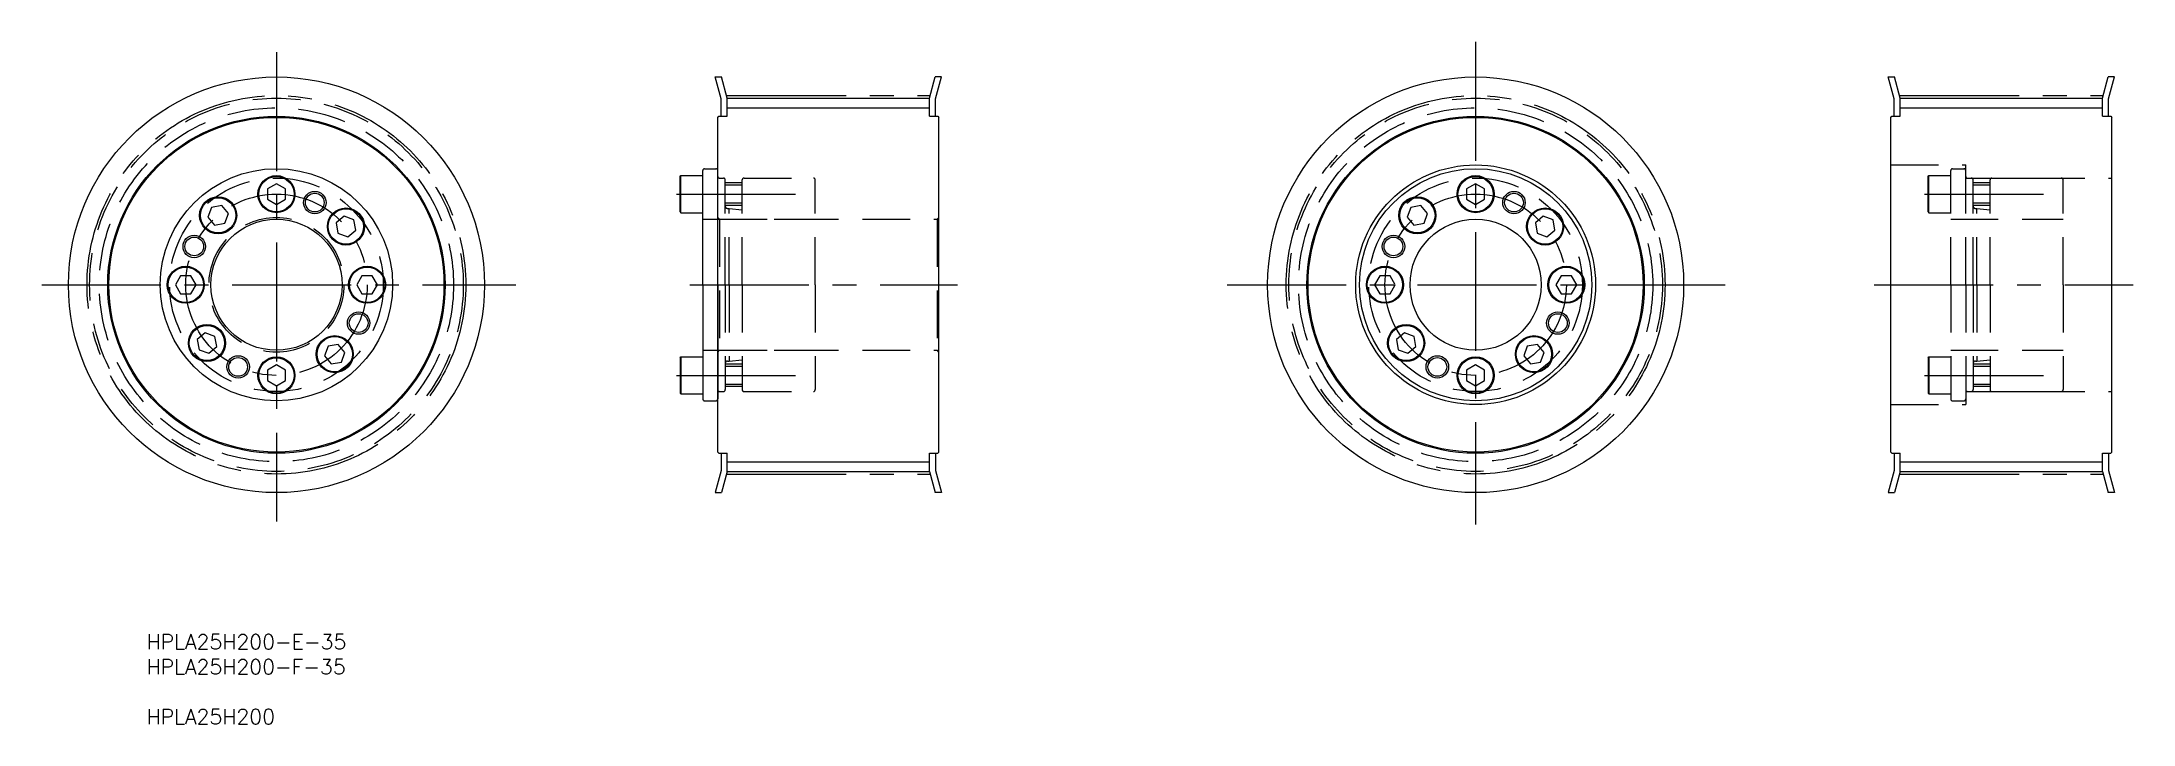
# Model space of a CAD drawing. Extents: x -13 to 545, y -15 to 167.
import ezdxf

# ---------------------------------------------------------------- set-up
doc = ezdxf.new("R2010")
doc.units = 0
doc.linetypes.add('CENTER', pattern=[50.8, 31.75, -6.35, 6.35, -6.35])
doc.linetypes.add('DASHED', pattern=[19.05, 12.7, -6.35])
doc.layers.get('0').update_dxf_attribs({"linetype": 'CONTINUOUS'})
doc.layers.add('CENTER', color=1, linetype='CENTER')
doc.styles.add('MISUMI', font='txt.shx')

# ---------------------------------------------------------------- blocks, each defined once
blk = doc.blocks.new('*U6')
at = {"color": 7, "linetype": 'CONTINUOUS', "style": 'MISUMI'}
for s, p in [('HPLA25H200-E-35', (15.05, 4.8)), ('HPLA25H200-F-35', (15.05, -1.87)), ('HPLA25H200', (15.05, -15.2))]:
    blk.add_text(s, height=4, dxfattribs=at).set_placement(p)

msp = doc.modelspace()

# ---------------------------------------------------------------- linework, layer by layer
at = {"color": 7, "linetype": 'CONTINUOUS'}
for p, q in [((168.38, 151.78), (166.81, 157.64)), ((166.81, 157.64), (168.46, 157.64)), ((169.98, 151.99), (168.46, 157.64)), ((223.98, 151.99), (225.5, 157.64)), ((227.15, 157.64), (225.5, 157.64)), ((225.58, 151.78), (227.15, 157.64)), ((481.33, 151.78), (479.76, 157.64)), ((479.76, 157.64), (481.42, 157.64)), ((482.93, 151.99), (481.42, 157.64)), ((536.93, 151.99), (538.45, 157.64)), ((540.11, 157.64), (538.45, 157.64)), ((538.53, 151.78), (540.11, 157.64)), ((168.38, 147.14), (168.38, 151.78)), ((169.98, 151.99), (223.98, 151.99)), ((169.98, 147.14), (169.98, 151.99)), ((223.98, 147.14), (223.98, 151.99)), ((225.58, 147.14), (225.58, 151.78)), ((481.33, 147.14), (481.33, 151.78)), ((482.93, 151.99), (536.93, 151.99)), ((482.93, 147.14), (482.93, 151.99)), ((536.93, 147.14), (536.93, 151.99)), ((538.53, 147.14), (538.53, 151.78)), ((167.48, 146.84), (167.78, 147.14)), ((167.48, 57.44), (167.48, 146.84)), ((167.78, 147.14), (169.98, 147.14)), ((223.98, 147.14), (226.18, 147.14)), ((226.18, 147.14), (226.48, 146.84)), ((226.48, 57.44), (226.48, 146.84)), ((480.43, 146.84), (480.73, 147.14)), ((480.43, 57.44), (480.43, 146.84)), ((480.73, 147.14), (482.93, 147.14)), ((536.93, 147.14), (539.13, 147.14)), ((539.13, 147.14), (539.43, 146.84)), ((539.43, 57.44), (539.43, 146.84)), ((49.73, 129.12), (47.33, 127.73)), ((52.13, 127.73), (49.73, 129.12)), ((50.93, 128.42), (50.93, 128.42)), ((157.48, 131.05), (157.62, 131.29)), ((157.48, 121.64), (157.48, 131.05)), ((157.62, 131.29), (163.48, 131.29)), ((157.62, 121.39), (157.62, 131.29)), ((163.48, 102.14), (163.48, 132.64)), ((163.48, 121.39), (163.48, 131.29)), ((163.48, 123.34), (163.48, 129.34)), ((163.98, 133.14), (166.98, 133.14)), ((167.48, 102.14), (167.48, 132.64)), ((369.68, 129.12), (367.28, 127.73)), ((372.08, 127.73), (369.68, 129.12)), ((370.88, 128.42), (370.88, 128.42)), ((32.39, 122.81), (31.44, 120.2)), ((35.12, 123.29), (32.39, 122.81)), ((36.9, 121.16), (35.12, 123.29)), ((47.33, 127.73), (47.33, 124.96)), ((47.33, 124.96), (49.73, 123.57)), ((49.73, 123.57), (52.13, 124.96)), ((51.53, 128.08), (51.53, 128.08)), ((52.13, 124.96), (52.13, 127.73)), ((352.35, 122.81), (351.4, 120.2)), ((355.07, 123.29), (352.35, 122.81)), ((356.86, 121.16), (355.07, 123.29)), ((367.28, 127.73), (367.28, 124.96)), ((367.28, 124.96), (369.68, 123.57)), ((369.68, 123.57), (372.08, 124.96)), ((371.48, 128.08), (371.48, 128.08)), ((372.08, 124.96), (372.08, 127.73)), ((31.44, 120.2), (33.22, 118.08)), ((33.22, 118.08), (35.95, 118.56)), ((35.95, 118.56), (36.9, 121.16)), ((67.79, 120.43), (65.66, 118.65)), ((65.66, 118.65), (66.14, 115.92)), ((70.39, 119.48), (67.79, 120.43)), ((70.87, 116.75), (70.39, 119.48)), ((157.48, 121.64), (157.62, 121.39)), ((157.62, 121.39), (163.48, 121.39)), ((351.4, 120.2), (353.18, 118.08)), ((353.18, 118.08), (355.91, 118.56)), ((355.91, 118.56), (356.86, 121.16)), ((387.74, 120.43), (385.62, 118.65)), ((385.62, 118.65), (386.1, 115.92)), ((390.34, 119.48), (387.74, 120.43)), ((390.82, 116.75), (390.34, 119.48)), ((66.14, 115.92), (68.75, 114.97)), ((68.75, 114.97), (70.87, 116.75)), ((386.1, 115.92), (388.7, 114.97)), ((388.7, 114.97), (390.82, 116.75)), ((24.14, 104.54), (22.76, 102.14)), ((22.76, 102.14), (24.14, 99.74)), ((26.91, 104.54), (24.14, 104.54)), ((28.3, 102.14), (26.91, 104.54)), ((26.91, 99.74), (28.3, 102.14)), ((72.54, 104.54), (71.16, 102.14)), ((71.16, 102.14), (72.54, 99.74)), ((75.31, 104.54), (72.54, 104.54)), ((76.7, 102.14), (75.31, 104.54)), ((75.31, 99.74), (76.7, 102.14)), ((163.48, 102.14), (163.48, 71.64)), ((167.48, 102.14), (167.48, 71.64)), ((344.1, 104.54), (342.71, 102.14)), ((342.71, 102.14), (344.1, 99.74)), ((346.87, 104.54), (344.1, 104.54)), ((348.25, 102.14), (346.87, 104.54)), ((346.87, 99.74), (348.25, 102.14)), ((392.5, 104.54), (391.11, 102.14)), ((391.11, 102.14), (392.5, 99.74)), ((395.27, 104.54), (392.5, 104.54)), ((396.65, 102.14), (395.27, 104.54)), ((395.27, 99.74), (396.65, 102.14)), ((24.14, 99.74), (26.91, 99.74)), ((72.54, 99.74), (75.31, 99.74)), ((344.1, 99.74), (346.87, 99.74)), ((392.5, 99.74), (395.27, 99.74)), ((30.71, 89.32), (28.59, 87.54)), ((33.31, 88.37), (30.71, 89.32)), ((350.66, 89.32), (348.54, 87.54)), ((353.27, 88.37), (350.66, 89.32)), ((28.59, 87.54), (29.07, 84.81)), ((29.07, 84.81), (31.67, 83.86)), ((31.67, 83.86), (33.79, 85.64)), ((33.79, 85.64), (33.31, 88.37)), ((63.5, 85.73), (62.55, 83.13)), ((66.23, 86.21), (63.5, 85.73)), ((68.01, 84.09), (66.23, 86.21)), ((67.06, 81.48), (68.01, 84.09)), ((348.54, 87.54), (349.02, 84.81)), ((349.02, 84.81), (351.63, 83.86)), ((351.63, 83.86), (353.75, 85.64)), ((353.75, 85.64), (353.27, 88.37)), ((383.46, 85.73), (382.51, 83.13)), ((386.19, 86.21), (383.46, 85.73)), ((387.97, 84.09), (386.19, 86.21)), ((387.02, 81.48), (387.97, 84.09)), ((49.73, 80.72), (47.33, 79.33)), ((47.33, 79.33), (47.33, 76.56)), ((52.13, 79.33), (49.73, 80.72)), ((52.13, 76.56), (52.13, 79.33)), ((62.55, 83.13), (64.34, 81)), ((64.34, 81), (67.06, 81.48)), ((157.48, 82.65), (157.62, 82.89)), ((157.48, 82.65), (157.48, 73.24)), ((157.62, 82.89), (163.48, 82.89)), ((157.62, 82.89), (157.62, 72.99)), ((163.48, 82.89), (163.48, 72.99)), ((163.48, 80.94), (163.48, 74.94)), ((369.68, 80.72), (367.28, 79.33)), ((367.28, 79.33), (367.28, 76.56)), ((372.08, 79.33), (369.68, 80.72)), ((372.08, 76.56), (372.08, 79.33)), ((382.51, 83.13), (384.29, 81)), ((384.29, 81), (387.02, 81.48)), ((47.33, 76.56), (49.73, 75.17)), ((49.73, 75.17), (52.13, 76.56)), ((157.48, 73.24), (157.62, 72.99)), ((157.62, 72.99), (163.48, 72.99)), ((367.28, 76.56), (369.68, 75.17)), ((369.68, 75.17), (372.08, 76.56)), ((163.98, 71.14), (166.98, 71.14)), ((167.78, 57.14), (167.48, 57.44)), ((167.78, 57.14), (169.98, 57.14)), ((168.38, 57.14), (168.38, 52.51)), ((169.98, 52.3), (169.98, 57.14)), ((223.98, 52.3), (223.98, 57.14)), ((223.98, 57.14), (226.18, 57.14)), ((225.58, 57.14), (225.58, 52.51)), ((226.18, 57.14), (226.48, 57.44)), ((480.73, 57.14), (480.43, 57.44)), ((480.73, 57.14), (482.93, 57.14)), ((481.33, 57.14), (481.33, 52.51)), ((482.93, 52.3), (482.93, 57.14)), ((536.93, 52.3), (536.93, 57.14)), ((536.93, 57.14), (539.13, 57.14)), ((538.53, 57.14), (538.53, 52.51)), ((539.13, 57.14), (539.43, 57.44)), ((168.38, 52.51), (166.81, 46.64)), ((169.98, 52.3), (168.46, 46.64)), ((169.98, 52.3), (223.98, 52.3)), ((223.98, 52.3), (225.5, 46.64)), ((225.58, 52.51), (227.15, 46.64)), ((481.33, 52.51), (479.76, 46.64)), ((482.93, 52.3), (481.42, 46.64)), ((482.93, 52.3), (536.93, 52.3)), ((536.93, 52.3), (538.45, 46.64)), ((538.53, 52.51), (540.11, 46.64)), ((166.81, 46.64), (168.46, 46.64)), ((227.15, 46.64), (225.5, 46.64)), ((479.76, 46.64), (481.42, 46.64)), ((540.11, 46.64), (538.45, 46.64))]:
    msp.add_line(p, q, dxfattribs=at)
at = {"color": 3, "linetype": 'CONTINUOUS'}
for p, q in [((169.98, 149.4), (223.98, 149.4)), ((482.93, 149.4), (536.93, 149.4)), ((169.98, 54.89), (223.98, 54.89)), ((482.93, 54.89), (536.93, 54.89))]:
    msp.add_line(p, q, dxfattribs=at)
at = {"color": 3, "linetype": 'DASHED'}
for p, q in [((480.43, 134.14), (500.43, 134.14)), ((500.43, 130.64), (500.43, 134.14)), ((167.89, 130.64), (168.98, 130.64)), ((169.48, 102.14), (169.48, 130.14)), ((173.98, 129.34), (169.48, 129.34)), ((173.98, 128.74), (169.48, 128.74)), ((173.98, 102.14), (173.98, 130.14)), ((174.48, 130.64), (192.98, 130.64)), ((193.48, 102.14), (193.48, 130.14)), ((490.43, 131.05), (490.57, 131.29)), ((490.43, 121.64), (490.43, 131.05)), ((490.57, 131.29), (496.43, 131.29)), ((490.57, 121.39), (490.57, 131.29)), ((496.43, 102.14), (496.43, 132.64)), ((496.43, 121.39), (496.43, 131.29)), ((496.43, 123.34), (496.43, 129.34)), ((496.93, 133.14), (499.93, 133.14)), ((500.43, 102.14), (500.43, 132.64)), ((500.43, 130.64), (539.43, 130.64)), ((500.84, 130.64), (501.93, 130.64)), ((502.43, 102.14), (502.43, 130.14)), ((506.93, 129.34), (502.43, 129.34)), ((506.93, 128.74), (502.43, 128.74)), ((506.93, 102.14), (506.93, 130.14)), ((507.43, 130.64), (525.93, 130.64)), ((526.43, 102.14), (526.43, 130.14)), ((173.98, 123.94), (169.48, 123.94)), ((173.98, 123.34), (169.48, 123.34)), ((506.93, 123.94), (502.43, 123.94)), ((506.93, 123.34), (502.43, 123.34)), ((163.48, 119.64), (193.48, 119.64)), ((167.48, 120.14), (167.98, 119.64)), ((167.98, 119.64), (225.98, 119.64)), ((167.98, 119.64), (167.98, 84.64)), ((170.08, 122.53), (170.48, 122.53)), ((170.48, 102.14), (170.48, 122.53)), ((170.48, 122.53), (173.98, 122.14)), ((226.48, 120.14), (225.98, 119.64)), ((225.98, 119.64), (225.98, 84.64)), ((490.43, 121.64), (490.57, 121.39)), ((490.57, 121.39), (496.43, 121.39)), ((496.43, 119.64), (526.43, 119.64)), ((503.03, 122.53), (503.43, 122.53)), ((503.43, 102.14), (503.43, 122.53)), ((503.43, 122.53), (506.93, 122.14)), ((169.48, 102.14), (169.48, 74.14)), ((170.48, 102.14), (170.48, 81.76)), ((173.98, 102.14), (173.98, 74.14)), ((193.48, 102.14), (193.48, 74.14)), ((496.43, 102.14), (496.43, 71.64)), ((500.43, 102.14), (500.43, 71.64)), ((502.43, 102.14), (502.43, 74.14)), ((503.43, 102.14), (503.43, 81.76)), ((506.93, 102.14), (506.93, 74.14)), ((526.43, 102.14), (526.43, 74.14)), ((163.48, 84.64), (193.48, 84.64)), ((167.48, 84.14), (167.98, 84.64)), ((167.98, 84.64), (225.98, 84.64)), ((226.48, 84.14), (225.98, 84.64)), ((496.43, 84.64), (526.43, 84.64)), ((173.98, 80.94), (169.48, 80.94)), ((173.98, 80.34), (169.48, 80.34)), ((170.08, 81.76), (170.48, 81.76)), ((170.48, 81.76), (173.98, 82.14)), ((490.43, 82.65), (490.57, 82.89)), ((490.43, 82.65), (490.43, 73.24)), ((490.57, 82.89), (496.43, 82.89)), ((490.57, 82.89), (490.57, 72.99)), ((496.43, 82.89), (496.43, 72.99)), ((496.43, 80.94), (496.43, 74.94)), ((506.93, 80.94), (502.43, 80.94)), ((506.93, 80.34), (502.43, 80.34)), ((503.03, 81.76), (503.43, 81.76)), ((503.43, 81.76), (506.93, 82.14)), ((167.89, 73.64), (168.98, 73.64)), ((173.98, 75.54), (169.48, 75.54)), ((173.98, 74.94), (169.48, 74.94)), ((174.48, 73.64), (192.98, 73.64)), ((490.43, 73.24), (490.57, 72.99)), ((490.57, 72.99), (496.43, 72.99)), ((500.43, 73.64), (500.43, 70.14)), ((500.43, 73.64), (539.43, 73.64)), ((500.84, 73.64), (501.93, 73.64)), ((506.93, 75.54), (502.43, 75.54)), ((506.93, 74.94), (502.43, 74.94)), ((507.43, 73.64), (525.93, 73.64)), ((480.43, 70.14), (500.43, 70.14)), ((496.93, 71.14), (499.93, 71.14))]:
    msp.add_line(p, q, dxfattribs=at)
at = {"color": 7, "linetype": 'CONTINUOUS'}
for centre, radius in [((49.73, 102.14), 55.5), ((369.68, 102.14), 55.5), ((49.73, 102.14), 45), ((49.73, 102.14), 44.7), ((369.68, 102.14), 45), ((369.68, 102.14), 44.7), ((369.68, 102.14), 32), ((49.73, 102.14), 31), ((49.73, 126.34), 4.95), ((49.73, 126.34), 4.71), ((369.68, 102.14), 31), ((369.68, 126.34), 4.95), ((369.68, 126.34), 4.71), ((34.17, 120.68), 4.95), ((34.17, 120.68), 4.71), ((59.96, 124.08), 2.5), ((354.13, 120.68), 4.95), ((354.13, 120.68), 4.71), ((379.91, 124.08), 3), ((379.91, 124.08), 2.5), ((49.73, 102.14), 17.5), ((68.27, 117.7), 4.95), ((68.27, 117.7), 4.71), ((369.68, 102.14), 17.5), ((388.22, 117.7), 4.95), ((388.22, 117.7), 4.71), ((27.8, 112.37), 2.5), ((347.75, 112.37), 3), ((347.75, 112.37), 2.5), ((25.53, 102.14), 4.95), ((25.53, 102.14), 4.71), ((73.93, 102.14), 4.95), ((73.93, 102.14), 4.71), ((345.48, 102.14), 4.95), ((345.48, 102.14), 4.71), ((393.88, 102.14), 4.95), ((393.88, 102.14), 4.71), ((391.62, 91.92), 3), ((31.19, 86.59), 4.95), ((31.19, 86.59), 4.71), ((71.66, 91.92), 2.5), ((351.14, 86.59), 4.95), ((351.14, 86.59), 4.71), ((391.62, 91.92), 2.5), ((65.28, 83.61), 4.95), ((65.28, 83.61), 4.71), ((385.24, 83.61), 4.95), ((385.24, 83.61), 4.71), ((39.5, 80.21), 2.5), ((49.73, 77.94), 4.95), ((49.73, 77.94), 4.71), ((359.46, 80.21), 3), ((359.46, 80.21), 2.5), ((369.68, 77.94), 4.95), ((369.68, 77.94), 4.71)]:
    msp.add_circle(centre, radius, dxfattribs=at)
at = {"color": 3, "linetype": 'DASHED'}
for centre, radius in [((49.73, 102.14), 49.84), ((369.68, 102.14), 49.84), ((49.73, 102.14), 47.25), ((369.68, 102.14), 47.25), ((49.73, 102.14), 28.5), ((369.68, 102.14), 28.5), ((49.73, 102.14), 18)]:
    msp.add_circle(centre, radius, dxfattribs=at)
at = {"color": 3}
for centre in [(59.96, 124.08), (27.8, 112.37), (71.66, 91.92), (39.5, 80.21)]:
    msp.add_circle(centre, 3, dxfattribs=at)
at = {"color": 7, "linetype": 'CONTINUOUS'}
for centre, start, end in [((163.98, 132.64), 90, 179.9991), ((166.98, 132.64), 0.0009, 90), ((163.98, 71.64), 180.0009, 270), ((166.98, 71.64), 270, 0)]:
    msp.add_arc(centre, 0.5, start, end, dxfattribs=at)
at = {"color": 3, "linetype": 'DASHED'}
for centre, radius, start, end in [((167.89, 131.05), 0.41, 180, 270), ((168.98, 130.14), 0.5, 0.0009, 90), ((174.48, 130.14), 0.5, 90, 179.9991), ((192.98, 130.14), 0.5, 0.0009, 90), ((496.93, 132.64), 0.5, 90, 179.9991), ((499.93, 132.64), 0.5, 0.0009, 90), ((500.84, 131.05), 0.41, 180, 270), ((501.93, 130.14), 0.5, 0.0009, 90), ((507.43, 130.14), 0.5, 90, 179.9991), ((525.93, 130.14), 0.5, 0.0009, 90), ((170.08, 123.13), 0.6, 180, 270), ((503.03, 123.13), 0.6, 180, 270), ((170.08, 81.16), 0.6, 90, 180), ((503.03, 81.16), 0.6, 90, 180), ((167.89, 73.23), 0.41, 90, 180), ((168.98, 74.14), 0.5, 269.9965, 0), ((174.48, 74.14), 0.5, 180.0009, 270), ((192.98, 74.14), 0.5, 269.9982, 0), ((500.84, 73.23), 0.41, 90, 180), ((501.93, 74.14), 0.5, 269.9965, 0), ((507.43, 74.14), 0.5, 180.0009, 270), ((525.93, 74.14), 0.5, 269.9982, 0), ((496.93, 71.64), 0.5, 180.0009, 270), ((499.93, 71.64), 0.5, 270, 0)]:
    msp.add_arc(centre, radius, start, end, dxfattribs=at)
at = {"layer": 'CENTER', "color": 1, "linetype": 'CENTER'}
for p, q in [((49.73, 164.24), (49.73, 38.9)), ((369.68, 167.03), (369.68, 38.15)), ((169.98, 152.67), (223.98, 152.67)), ((482.93, 152.67), (536.93, 152.67)), ((156.48, 126.34), (194.48, 126.34)), ((489.43, 126.34), (527.43, 126.34)), ((-12.87, 102.14), (113.62, 102.14)), ((160, 102.14), (231.48, 102.14)), ((303.39, 102.14), (436.24, 102.14)), ((476.05, 102.14), (545.11, 102.14)), ((156.48, 77.94), (194.48, 77.94)), ((489.43, 77.94), (527.43, 77.94)), ((169.98, 51.61), (223.98, 51.61)), ((482.93, 51.61), (536.93, 51.61))]:
    msp.add_line(p, q, dxfattribs=at)
for centre, radius in [((49.73, 102.14), 50.53), ((369.68, 102.14), 50.53), ((49.73, 102.14), 24.2), ((369.68, 102.14), 24.2)]:
    msp.add_circle(centre, radius, dxfattribs=at)

# ---------------------------------------------------------------- block references
at = {"color": 7, "linetype": 'CONTINUOUS'}
msp.add_blockref('*U6', (0, 0), dxfattribs=at)

doc.saveas('drawing.dxf')
